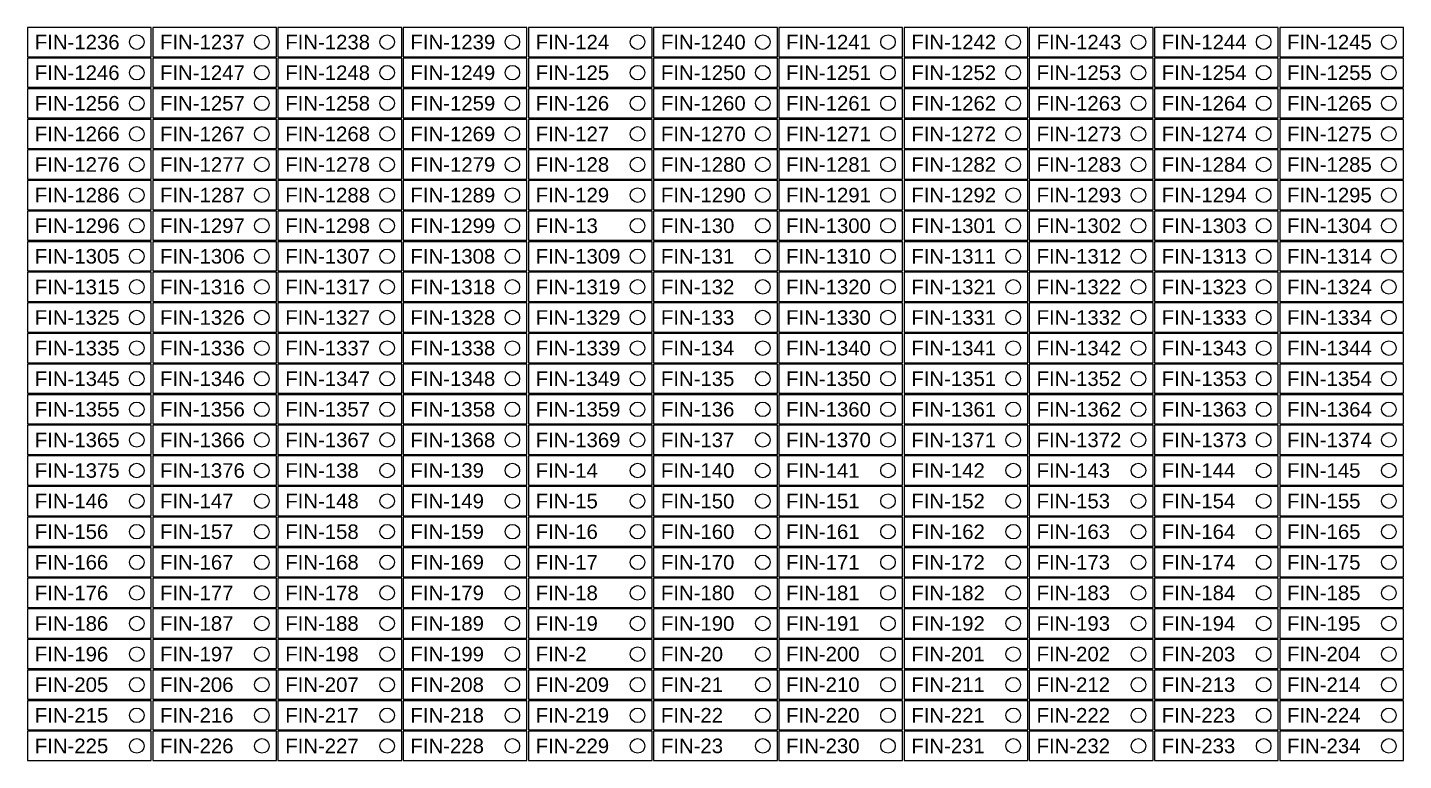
# Model space of a CAD drawing. Extents: x 0 to 94, y -199 to 2.
# Drawn here: x 0 to 94.5, y -98.7 to -48.4 of the extents above; entities that cross this region are included whole.
import ezdxf

# ---------------------------------------------------------------- set-up
doc = ezdxf.new("R2010")
doc.units = 0
doc.styles.get("Standard").update_dxf_attribs({"font": 'arial.ttf'})

msp = doc.modelspace()

# ---------------------------------------------------------------- linework, layer by layer
for points in [[(0, -50.4, 0), (8.5, -50.4, 0), (8.5, -48.4, 0), (0, -48.4, 0)], [(8.6, -50.4, 0), (17.1, -50.4, 0), (17.1, -48.4, 0), (8.6, -48.4, 0)], [(17.2, -50.4, 0), (25.7, -50.4, 0), (25.7, -48.4, 0), (17.2, -48.4, 0)], [(25.8, -50.4, 0), (34.3, -50.4, 0), (34.3, -48.4, 0), (25.8, -48.4, 0)], [(34.4, -50.4, 0), (42.9, -50.4, 0), (42.9, -48.4, 0), (34.4, -48.4, 0)], [(43, -50.4, 0), (51.5, -50.4, 0), (51.5, -48.4, 0), (43, -48.4, 0)], [(51.6, -50.4, 0), (60.1, -50.4, 0), (60.1, -48.4, 0), (51.6, -48.4, 0)], [(60.2, -50.4, 0), (68.7, -50.4, 0), (68.7, -48.4, 0), (60.2, -48.4, 0)], [(68.8, -50.4, 0), (77.3, -50.4, 0), (77.3, -48.4, 0), (68.8, -48.4, 0)], [(77.4, -50.4, 0), (85.9, -50.4, 0), (85.9, -48.4, 0), (77.4, -48.4, 0)], [(86, -50.4, 0), (94.5, -50.4, 0), (94.5, -48.4, 0), (86, -48.4, 0)], [(0, -52.5, 0), (8.5, -52.5, 0), (8.5, -50.5, 0), (0, -50.5, 0)], [(8.6, -52.5, 0), (17.1, -52.5, 0), (17.1, -50.5, 0), (8.6, -50.5, 0)], [(17.2, -52.5, 0), (25.7, -52.5, 0), (25.7, -50.5, 0), (17.2, -50.5, 0)], [(25.8, -52.5, 0), (34.3, -52.5, 0), (34.3, -50.5, 0), (25.8, -50.5, 0)], [(34.4, -52.5, 0), (42.9, -52.5, 0), (42.9, -50.5, 0), (34.4, -50.5, 0)], [(43, -52.5, 0), (51.5, -52.5, 0), (51.5, -50.5, 0), (43, -50.5, 0)], [(51.6, -52.5, 0), (60.1, -52.5, 0), (60.1, -50.5, 0), (51.6, -50.5, 0)], [(60.2, -52.5, 0), (68.7, -52.5, 0), (68.7, -50.5, 0), (60.2, -50.5, 0)], [(68.8, -52.5, 0), (77.3, -52.5, 0), (77.3, -50.5, 0), (68.8, -50.5, 0)], [(77.4, -52.5, 0), (85.9, -52.5, 0), (85.9, -50.5, 0), (77.4, -50.5, 0)], [(86, -52.5, 0), (94.5, -52.5, 0), (94.5, -50.5, 0), (86, -50.5, 0)], [(0, -54.6, 0), (8.5, -54.6, 0), (8.5, -52.6, 0), (0, -52.6, 0)], [(8.6, -54.6, 0), (17.1, -54.6, 0), (17.1, -52.6, 0), (8.6, -52.6, 0)], [(17.2, -54.6, 0), (25.7, -54.6, 0), (25.7, -52.6, 0), (17.2, -52.6, 0)], [(25.8, -54.6, 0), (34.3, -54.6, 0), (34.3, -52.6, 0), (25.8, -52.6, 0)], [(34.4, -54.6, 0), (42.9, -54.6, 0), (42.9, -52.6, 0), (34.4, -52.6, 0)], [(43, -54.6, 0), (51.5, -54.6, 0), (51.5, -52.6, 0), (43, -52.6, 0)], [(51.6, -54.6, 0), (60.1, -54.6, 0), (60.1, -52.6, 0), (51.6, -52.6, 0)], [(60.2, -54.6, 0), (68.7, -54.6, 0), (68.7, -52.6, 0), (60.2, -52.6, 0)], [(68.8, -54.6, 0), (77.3, -54.6, 0), (77.3, -52.6, 0), (68.8, -52.6, 0)], [(77.4, -54.6, 0), (85.9, -54.6, 0), (85.9, -52.6, 0), (77.4, -52.6, 0)], [(86, -54.6, 0), (94.5, -54.6, 0), (94.5, -52.6, 0), (86, -52.6, 0)], [(0, -56.7, 0), (8.5, -56.7, 0), (8.5, -54.7, 0), (0, -54.7, 0)], [(8.6, -56.7, 0), (17.1, -56.7, 0), (17.1, -54.7, 0), (8.6, -54.7, 0)], [(17.2, -56.7, 0), (25.7, -56.7, 0), (25.7, -54.7, 0), (17.2, -54.7, 0)], [(25.8, -56.7, 0), (34.3, -56.7, 0), (34.3, -54.7, 0), (25.8, -54.7, 0)], [(34.4, -56.7, 0), (42.9, -56.7, 0), (42.9, -54.7, 0), (34.4, -54.7, 0)], [(43, -56.7, 0), (51.5, -56.7, 0), (51.5, -54.7, 0), (43, -54.7, 0)], [(51.6, -56.7, 0), (60.1, -56.7, 0), (60.1, -54.7, 0), (51.6, -54.7, 0)], [(60.2, -56.7, 0), (68.7, -56.7, 0), (68.7, -54.7, 0), (60.2, -54.7, 0)], [(68.8, -56.7, 0), (77.3, -56.7, 0), (77.3, -54.7, 0), (68.8, -54.7, 0)], [(77.4, -56.7, 0), (85.9, -56.7, 0), (85.9, -54.7, 0), (77.4, -54.7, 0)], [(86, -56.7, 0), (94.5, -56.7, 0), (94.5, -54.7, 0), (86, -54.7, 0)], [(0, -58.8, 0), (8.5, -58.8, 0), (8.5, -56.8, 0), (0, -56.8, 0)], [(8.6, -58.8, 0), (17.1, -58.8, 0), (17.1, -56.8, 0), (8.6, -56.8, 0)], [(17.2, -58.8, 0), (25.7, -58.8, 0), (25.7, -56.8, 0), (17.2, -56.8, 0)], [(25.8, -58.8, 0), (34.3, -58.8, 0), (34.3, -56.8, 0), (25.8, -56.8, 0)], [(34.4, -58.8, 0), (42.9, -58.8, 0), (42.9, -56.8, 0), (34.4, -56.8, 0)], [(43, -58.8, 0), (51.5, -58.8, 0), (51.5, -56.8, 0), (43, -56.8, 0)], [(51.6, -58.8, 0), (60.1, -58.8, 0), (60.1, -56.8, 0), (51.6, -56.8, 0)], [(60.2, -58.8, 0), (68.7, -58.8, 0), (68.7, -56.8, 0), (60.2, -56.8, 0)], [(68.8, -58.8, 0), (77.3, -58.8, 0), (77.3, -56.8, 0), (68.8, -56.8, 0)], [(77.4, -58.8, 0), (85.9, -58.8, 0), (85.9, -56.8, 0), (77.4, -56.8, 0)], [(86, -58.8, 0), (94.5, -58.8, 0), (94.5, -56.8, 0), (86, -56.8, 0)], [(0, -60.9, 0), (8.5, -60.9, 0), (8.5, -58.9, 0), (0, -58.9, 0)], [(8.6, -60.9, 0), (17.1, -60.9, 0), (17.1, -58.9, 0), (8.6, -58.9, 0)], [(17.2, -60.9, 0), (25.7, -60.9, 0), (25.7, -58.9, 0), (17.2, -58.9, 0)], [(25.8, -60.9, 0), (34.3, -60.9, 0), (34.3, -58.9, 0), (25.8, -58.9, 0)], [(34.4, -60.9, 0), (42.9, -60.9, 0), (42.9, -58.9, 0), (34.4, -58.9, 0)], [(43, -60.9, 0), (51.5, -60.9, 0), (51.5, -58.9, 0), (43, -58.9, 0)], [(51.6, -60.9, 0), (60.1, -60.9, 0), (60.1, -58.9, 0), (51.6, -58.9, 0)], [(60.2, -60.9, 0), (68.7, -60.9, 0), (68.7, -58.9, 0), (60.2, -58.9, 0)], [(68.8, -60.9, 0), (77.3, -60.9, 0), (77.3, -58.9, 0), (68.8, -58.9, 0)], [(77.4, -60.9, 0), (85.9, -60.9, 0), (85.9, -58.9, 0), (77.4, -58.9, 0)], [(86, -60.9, 0), (94.5, -60.9, 0), (94.5, -58.9, 0), (86, -58.9, 0)], [(0, -63, 0), (8.5, -63, 0), (8.5, -61, 0), (0, -61, 0)], [(8.6, -63, 0), (17.1, -63, 0), (17.1, -61, 0), (8.6, -61, 0)], [(17.2, -63, 0), (25.7, -63, 0), (25.7, -61, 0), (17.2, -61, 0)], [(25.8, -63, 0), (34.3, -63, 0), (34.3, -61, 0), (25.8, -61, 0)], [(34.4, -63, 0), (42.9, -63, 0), (42.9, -61, 0), (34.4, -61, 0)], [(43, -63, 0), (51.5, -63, 0), (51.5, -61, 0), (43, -61, 0)], [(51.6, -63, 0), (60.1, -63, 0), (60.1, -61, 0), (51.6, -61, 0)], [(60.2, -63, 0), (68.7, -63, 0), (68.7, -61, 0), (60.2, -61, 0)], [(68.8, -63, 0), (77.3, -63, 0), (77.3, -61, 0), (68.8, -61, 0)], [(77.4, -63, 0), (85.9, -63, 0), (85.9, -61, 0), (77.4, -61, 0)], [(86, -63, 0), (94.5, -63, 0), (94.5, -61, 0), (86, -61, 0)], [(0, -65.1, 0), (8.5, -65.1, 0), (8.5, -63.1, 0), (0, -63.1, 0)], [(8.6, -65.1, 0), (17.1, -65.1, 0), (17.1, -63.1, 0), (8.6, -63.1, 0)], [(17.2, -65.1, 0), (25.7, -65.1, 0), (25.7, -63.1, 0), (17.2, -63.1, 0)], [(25.8, -65.1, 0), (34.3, -65.1, 0), (34.3, -63.1, 0), (25.8, -63.1, 0)], [(34.4, -65.1, 0), (42.9, -65.1, 0), (42.9, -63.1, 0), (34.4, -63.1, 0)], [(43, -65.1, 0), (51.5, -65.1, 0), (51.5, -63.1, 0), (43, -63.1, 0)], [(51.6, -65.1, 0), (60.1, -65.1, 0), (60.1, -63.1, 0), (51.6, -63.1, 0)], [(60.2, -65.1, 0), (68.7, -65.1, 0), (68.7, -63.1, 0), (60.2, -63.1, 0)], [(68.8, -65.1, 0), (77.3, -65.1, 0), (77.3, -63.1, 0), (68.8, -63.1, 0)], [(77.4, -65.1, 0), (85.9, -65.1, 0), (85.9, -63.1, 0), (77.4, -63.1, 0)], [(86, -65.1, 0), (94.5, -65.1, 0), (94.5, -63.1, 0), (86, -63.1, 0)], [(0, -67.2, 0), (8.5, -67.2, 0), (8.5, -65.2, 0), (0, -65.2, 0)], [(8.6, -67.2, 0), (17.1, -67.2, 0), (17.1, -65.2, 0), (8.6, -65.2, 0)], [(17.2, -67.2, 0), (25.7, -67.2, 0), (25.7, -65.2, 0), (17.2, -65.2, 0)], [(25.8, -67.2, 0), (34.3, -67.2, 0), (34.3, -65.2, 0), (25.8, -65.2, 0)], [(34.4, -67.2, 0), (42.9, -67.2, 0), (42.9, -65.2, 0), (34.4, -65.2, 0)], [(43, -67.2, 0), (51.5, -67.2, 0), (51.5, -65.2, 0), (43, -65.2, 0)], [(51.6, -67.2, 0), (60.1, -67.2, 0), (60.1, -65.2, 0), (51.6, -65.2, 0)], [(60.2, -67.2, 0), (68.7, -67.2, 0), (68.7, -65.2, 0), (60.2, -65.2, 0)], [(68.8, -67.2, 0), (77.3, -67.2, 0), (77.3, -65.2, 0), (68.8, -65.2, 0)], [(77.4, -67.2, 0), (85.9, -67.2, 0), (85.9, -65.2, 0), (77.4, -65.2, 0)], [(86, -67.2, 0), (94.5, -67.2, 0), (94.5, -65.2, 0), (86, -65.2, 0)], [(0, -69.3, 0), (8.5, -69.3, 0), (8.5, -67.3, 0), (0, -67.3, 0)], [(8.6, -69.3, 0), (17.1, -69.3, 0), (17.1, -67.3, 0), (8.6, -67.3, 0)], [(17.2, -69.3, 0), (25.7, -69.3, 0), (25.7, -67.3, 0), (17.2, -67.3, 0)], [(25.8, -69.3, 0), (34.3, -69.3, 0), (34.3, -67.3, 0), (25.8, -67.3, 0)], [(34.4, -69.3, 0), (42.9, -69.3, 0), (42.9, -67.3, 0), (34.4, -67.3, 0)], [(43, -69.3, 0), (51.5, -69.3, 0), (51.5, -67.3, 0), (43, -67.3, 0)], [(51.6, -69.3, 0), (60.1, -69.3, 0), (60.1, -67.3, 0), (51.6, -67.3, 0)], [(60.2, -69.3, 0), (68.7, -69.3, 0), (68.7, -67.3, 0), (60.2, -67.3, 0)], [(68.8, -69.3, 0), (77.3, -69.3, 0), (77.3, -67.3, 0), (68.8, -67.3, 0)], [(77.4, -69.3, 0), (85.9, -69.3, 0), (85.9, -67.3, 0), (77.4, -67.3, 0)], [(86, -69.3, 0), (94.5, -69.3, 0), (94.5, -67.3, 0), (86, -67.3, 0)], [(0, -71.4, 0), (8.5, -71.4, 0), (8.5, -69.4, 0), (0, -69.4, 0)], [(8.6, -71.4, 0), (17.1, -71.4, 0), (17.1, -69.4, 0), (8.6, -69.4, 0)], [(17.2, -71.4, 0), (25.7, -71.4, 0), (25.7, -69.4, 0), (17.2, -69.4, 0)], [(25.8, -71.4, 0), (34.3, -71.4, 0), (34.3, -69.4, 0), (25.8, -69.4, 0)], [(34.4, -71.4, 0), (42.9, -71.4, 0), (42.9, -69.4, 0), (34.4, -69.4, 0)], [(43, -71.4, 0), (51.5, -71.4, 0), (51.5, -69.4, 0), (43, -69.4, 0)], [(51.6, -71.4, 0), (60.1, -71.4, 0), (60.1, -69.4, 0), (51.6, -69.4, 0)], [(60.2, -71.4, 0), (68.7, -71.4, 0), (68.7, -69.4, 0), (60.2, -69.4, 0)], [(68.8, -71.4, 0), (77.3, -71.4, 0), (77.3, -69.4, 0), (68.8, -69.4, 0)], [(77.4, -71.4, 0), (85.9, -71.4, 0), (85.9, -69.4, 0), (77.4, -69.4, 0)], [(86, -71.4, 0), (94.5, -71.4, 0), (94.5, -69.4, 0), (86, -69.4, 0)], [(0, -73.5, 0), (8.5, -73.5, 0), (8.5, -71.5, 0), (0, -71.5, 0)], [(8.6, -73.5, 0), (17.1, -73.5, 0), (17.1, -71.5, 0), (8.6, -71.5, 0)], [(17.2, -73.5, 0), (25.7, -73.5, 0), (25.7, -71.5, 0), (17.2, -71.5, 0)], [(25.8, -73.5, 0), (34.3, -73.5, 0), (34.3, -71.5, 0), (25.8, -71.5, 0)], [(34.4, -73.5, 0), (42.9, -73.5, 0), (42.9, -71.5, 0), (34.4, -71.5, 0)], [(43, -73.5, 0), (51.5, -73.5, 0), (51.5, -71.5, 0), (43, -71.5, 0)], [(51.6, -73.5, 0), (60.1, -73.5, 0), (60.1, -71.5, 0), (51.6, -71.5, 0)], [(60.2, -73.5, 0), (68.7, -73.5, 0), (68.7, -71.5, 0), (60.2, -71.5, 0)], [(68.8, -73.5, 0), (77.3, -73.5, 0), (77.3, -71.5, 0), (68.8, -71.5, 0)], [(77.4, -73.5, 0), (85.9, -73.5, 0), (85.9, -71.5, 0), (77.4, -71.5, 0)], [(86, -73.5, 0), (94.5, -73.5, 0), (94.5, -71.5, 0), (86, -71.5, 0)], [(0, -75.6, 0), (8.5, -75.6, 0), (8.5, -73.6, 0), (0, -73.6, 0)], [(8.6, -75.6, 0), (17.1, -75.6, 0), (17.1, -73.6, 0), (8.6, -73.6, 0)], [(17.2, -75.6, 0), (25.7, -75.6, 0), (25.7, -73.6, 0), (17.2, -73.6, 0)], [(25.8, -75.6, 0), (34.3, -75.6, 0), (34.3, -73.6, 0), (25.8, -73.6, 0)], [(34.4, -75.6, 0), (42.9, -75.6, 0), (42.9, -73.6, 0), (34.4, -73.6, 0)], [(43, -75.6, 0), (51.5, -75.6, 0), (51.5, -73.6, 0), (43, -73.6, 0)], [(51.6, -75.6, 0), (60.1, -75.6, 0), (60.1, -73.6, 0), (51.6, -73.6, 0)], [(60.2, -75.6, 0), (68.7, -75.6, 0), (68.7, -73.6, 0), (60.2, -73.6, 0)], [(68.8, -75.6, 0), (77.3, -75.6, 0), (77.3, -73.6, 0), (68.8, -73.6, 0)], [(77.4, -75.6, 0), (85.9, -75.6, 0), (85.9, -73.6, 0), (77.4, -73.6, 0)], [(86, -75.6, 0), (94.5, -75.6, 0), (94.5, -73.6, 0), (86, -73.6, 0)], [(0, -77.7, 0), (8.5, -77.7, 0), (8.5, -75.7, 0), (0, -75.7, 0)], [(8.6, -77.7, 0), (17.1, -77.7, 0), (17.1, -75.7, 0), (8.6, -75.7, 0)], [(17.2, -77.7, 0), (25.7, -77.7, 0), (25.7, -75.7, 0), (17.2, -75.7, 0)], [(25.8, -77.7, 0), (34.3, -77.7, 0), (34.3, -75.7, 0), (25.8, -75.7, 0)], [(34.4, -77.7, 0), (42.9, -77.7, 0), (42.9, -75.7, 0), (34.4, -75.7, 0)], [(43, -77.7, 0), (51.5, -77.7, 0), (51.5, -75.7, 0), (43, -75.7, 0)], [(51.6, -77.7, 0), (60.1, -77.7, 0), (60.1, -75.7, 0), (51.6, -75.7, 0)], [(60.2, -77.7, 0), (68.7, -77.7, 0), (68.7, -75.7, 0), (60.2, -75.7, 0)], [(68.8, -77.7, 0), (77.3, -77.7, 0), (77.3, -75.7, 0), (68.8, -75.7, 0)], [(77.4, -77.7, 0), (85.9, -77.7, 0), (85.9, -75.7, 0), (77.4, -75.7, 0)], [(86, -77.7, 0), (94.5, -77.7, 0), (94.5, -75.7, 0), (86, -75.7, 0)], [(0, -79.8, 0), (8.5, -79.8, 0), (8.5, -77.8, 0), (0, -77.8, 0)], [(8.6, -79.8, 0), (17.1, -79.8, 0), (17.1, -77.8, 0), (8.6, -77.8, 0)], [(17.2, -79.8, 0), (25.7, -79.8, 0), (25.7, -77.8, 0), (17.2, -77.8, 0)], [(25.8, -79.8, 0), (34.3, -79.8, 0), (34.3, -77.8, 0), (25.8, -77.8, 0)], [(34.4, -79.8, 0), (42.9, -79.8, 0), (42.9, -77.8, 0), (34.4, -77.8, 0)], [(43, -79.8, 0), (51.5, -79.8, 0), (51.5, -77.8, 0), (43, -77.8, 0)], [(51.6, -79.8, 0), (60.1, -79.8, 0), (60.1, -77.8, 0), (51.6, -77.8, 0)], [(60.2, -79.8, 0), (68.7, -79.8, 0), (68.7, -77.8, 0), (60.2, -77.8, 0)], [(68.8, -79.8, 0), (77.3, -79.8, 0), (77.3, -77.8, 0), (68.8, -77.8, 0)], [(77.4, -79.8, 0), (85.9, -79.8, 0), (85.9, -77.8, 0), (77.4, -77.8, 0)], [(86, -79.8, 0), (94.5, -79.8, 0), (94.5, -77.8, 0), (86, -77.8, 0)], [(0, -81.9, 0), (8.5, -81.9, 0), (8.5, -79.9, 0), (0, -79.9, 0)], [(8.6, -81.9, 0), (17.1, -81.9, 0), (17.1, -79.9, 0), (8.6, -79.9, 0)], [(17.2, -81.9, 0), (25.7, -81.9, 0), (25.7, -79.9, 0), (17.2, -79.9, 0)], [(25.8, -81.9, 0), (34.3, -81.9, 0), (34.3, -79.9, 0), (25.8, -79.9, 0)], [(34.4, -81.9, 0), (42.9, -81.9, 0), (42.9, -79.9, 0), (34.4, -79.9, 0)], [(43, -81.9, 0), (51.5, -81.9, 0), (51.5, -79.9, 0), (43, -79.9, 0)], [(51.6, -81.9, 0), (60.1, -81.9, 0), (60.1, -79.9, 0), (51.6, -79.9, 0)], [(60.2, -81.9, 0), (68.7, -81.9, 0), (68.7, -79.9, 0), (60.2, -79.9, 0)], [(68.8, -81.9, 0), (77.3, -81.9, 0), (77.3, -79.9, 0), (68.8, -79.9, 0)], [(77.4, -81.9, 0), (85.9, -81.9, 0), (85.9, -79.9, 0), (77.4, -79.9, 0)], [(86, -81.9, 0), (94.5, -81.9, 0), (94.5, -79.9, 0), (86, -79.9, 0)], [(0, -84, 0), (8.5, -84, 0), (8.5, -82, 0), (0, -82, 0)], [(8.6, -84, 0), (17.1, -84, 0), (17.1, -82, 0), (8.6, -82, 0)], [(17.2, -84, 0), (25.7, -84, 0), (25.7, -82, 0), (17.2, -82, 0)], [(25.8, -84, 0), (34.3, -84, 0), (34.3, -82, 0), (25.8, -82, 0)], [(34.4, -84, 0), (42.9, -84, 0), (42.9, -82, 0), (34.4, -82, 0)], [(43, -84, 0), (51.5, -84, 0), (51.5, -82, 0), (43, -82, 0)], [(51.6, -84, 0), (60.1, -84, 0), (60.1, -82, 0), (51.6, -82, 0)], [(60.2, -84, 0), (68.7, -84, 0), (68.7, -82, 0), (60.2, -82, 0)], [(68.8, -84, 0), (77.3, -84, 0), (77.3, -82, 0), (68.8, -82, 0)], [(77.4, -84, 0), (85.9, -84, 0), (85.9, -82, 0), (77.4, -82, 0)], [(86, -84, 0), (94.5, -84, 0), (94.5, -82, 0), (86, -82, 0)], [(0, -86.1, 0), (8.5, -86.1, 0), (8.5, -84.1, 0), (0, -84.1, 0)], [(8.6, -86.1, 0), (17.1, -86.1, 0), (17.1, -84.1, 0), (8.6, -84.1, 0)], [(17.2, -86.1, 0), (25.7, -86.1, 0), (25.7, -84.1, 0), (17.2, -84.1, 0)], [(25.8, -86.1, 0), (34.3, -86.1, 0), (34.3, -84.1, 0), (25.8, -84.1, 0)], [(34.4, -86.1, 0), (42.9, -86.1, 0), (42.9, -84.1, 0), (34.4, -84.1, 0)], [(43, -86.1, 0), (51.5, -86.1, 0), (51.5, -84.1, 0), (43, -84.1, 0)], [(51.6, -86.1, 0), (60.1, -86.1, 0), (60.1, -84.1, 0), (51.6, -84.1, 0)], [(60.2, -86.1, 0), (68.7, -86.1, 0), (68.7, -84.1, 0), (60.2, -84.1, 0)], [(68.8, -86.1, 0), (77.3, -86.1, 0), (77.3, -84.1, 0), (68.8, -84.1, 0)], [(77.4, -86.1, 0), (85.9, -86.1, 0), (85.9, -84.1, 0), (77.4, -84.1, 0)], [(86, -86.1, 0), (94.5, -86.1, 0), (94.5, -84.1, 0), (86, -84.1, 0)], [(0, -88.2, 0), (8.5, -88.2, 0), (8.5, -86.2, 0), (0, -86.2, 0)], [(8.6, -88.2, 0), (17.1, -88.2, 0), (17.1, -86.2, 0), (8.6, -86.2, 0)], [(17.2, -88.2, 0), (25.7, -88.2, 0), (25.7, -86.2, 0), (17.2, -86.2, 0)], [(25.8, -88.2, 0), (34.3, -88.2, 0), (34.3, -86.2, 0), (25.8, -86.2, 0)], [(34.4, -88.2, 0), (42.9, -88.2, 0), (42.9, -86.2, 0), (34.4, -86.2, 0)], [(43, -88.2, 0), (51.5, -88.2, 0), (51.5, -86.2, 0), (43, -86.2, 0)], [(51.6, -88.2, 0), (60.1, -88.2, 0), (60.1, -86.2, 0), (51.6, -86.2, 0)], [(60.2, -88.2, 0), (68.7, -88.2, 0), (68.7, -86.2, 0), (60.2, -86.2, 0)], [(68.8, -88.2, 0), (77.3, -88.2, 0), (77.3, -86.2, 0), (68.8, -86.2, 0)], [(77.4, -88.2, 0), (85.9, -88.2, 0), (85.9, -86.2, 0), (77.4, -86.2, 0)], [(86, -88.2, 0), (94.5, -88.2, 0), (94.5, -86.2, 0), (86, -86.2, 0)], [(0, -90.3, 0), (8.5, -90.3, 0), (8.5, -88.3, 0), (0, -88.3, 0)], [(8.6, -90.3, 0), (17.1, -90.3, 0), (17.1, -88.3, 0), (8.6, -88.3, 0)], [(17.2, -90.3, 0), (25.7, -90.3, 0), (25.7, -88.3, 0), (17.2, -88.3, 0)], [(25.8, -90.3, 0), (34.3, -90.3, 0), (34.3, -88.3, 0), (25.8, -88.3, 0)], [(34.4, -90.3, 0), (42.9, -90.3, 0), (42.9, -88.3, 0), (34.4, -88.3, 0)], [(43, -90.3, 0), (51.5, -90.3, 0), (51.5, -88.3, 0), (43, -88.3, 0)], [(51.6, -90.3, 0), (60.1, -90.3, 0), (60.1, -88.3, 0), (51.6, -88.3, 0)], [(60.2, -90.3, 0), (68.7, -90.3, 0), (68.7, -88.3, 0), (60.2, -88.3, 0)], [(68.8, -90.3, 0), (77.3, -90.3, 0), (77.3, -88.3, 0), (68.8, -88.3, 0)], [(77.4, -90.3, 0), (85.9, -90.3, 0), (85.9, -88.3, 0), (77.4, -88.3, 0)], [(86, -90.3, 0), (94.5, -90.3, 0), (94.5, -88.3, 0), (86, -88.3, 0)], [(0, -92.4, 0), (8.5, -92.4, 0), (8.5, -90.4, 0), (0, -90.4, 0)], [(8.6, -92.4, 0), (17.1, -92.4, 0), (17.1, -90.4, 0), (8.6, -90.4, 0)], [(17.2, -92.4, 0), (25.7, -92.4, 0), (25.7, -90.4, 0), (17.2, -90.4, 0)], [(25.8, -92.4, 0), (34.3, -92.4, 0), (34.3, -90.4, 0), (25.8, -90.4, 0)], [(34.4, -92.4, 0), (42.9, -92.4, 0), (42.9, -90.4, 0), (34.4, -90.4, 0)], [(43, -92.4, 0), (51.5, -92.4, 0), (51.5, -90.4, 0), (43, -90.4, 0)], [(51.6, -92.4, 0), (60.1, -92.4, 0), (60.1, -90.4, 0), (51.6, -90.4, 0)], [(60.2, -92.4, 0), (68.7, -92.4, 0), (68.7, -90.4, 0), (60.2, -90.4, 0)], [(68.8, -92.4, 0), (77.3, -92.4, 0), (77.3, -90.4, 0), (68.8, -90.4, 0)], [(77.4, -92.4, 0), (85.9, -92.4, 0), (85.9, -90.4, 0), (77.4, -90.4, 0)], [(86, -92.4, 0), (94.5, -92.4, 0), (94.5, -90.4, 0), (86, -90.4, 0)], [(0, -94.5, 0), (8.5, -94.5, 0), (8.5, -92.5, 0), (0, -92.5, 0)], [(8.6, -94.5, 0), (17.1, -94.5, 0), (17.1, -92.5, 0), (8.6, -92.5, 0)], [(17.2, -94.5, 0), (25.7, -94.5, 0), (25.7, -92.5, 0), (17.2, -92.5, 0)], [(25.8, -94.5, 0), (34.3, -94.5, 0), (34.3, -92.5, 0), (25.8, -92.5, 0)], [(34.4, -94.5, 0), (42.9, -94.5, 0), (42.9, -92.5, 0), (34.4, -92.5, 0)], [(43, -94.5, 0), (51.5, -94.5, 0), (51.5, -92.5, 0), (43, -92.5, 0)], [(51.6, -94.5, 0), (60.1, -94.5, 0), (60.1, -92.5, 0), (51.6, -92.5, 0)], [(60.2, -94.5, 0), (68.7, -94.5, 0), (68.7, -92.5, 0), (60.2, -92.5, 0)], [(68.8, -94.5, 0), (77.3, -94.5, 0), (77.3, -92.5, 0), (68.8, -92.5, 0)], [(77.4, -94.5, 0), (85.9, -94.5, 0), (85.9, -92.5, 0), (77.4, -92.5, 0)], [(86, -94.5, 0), (94.5, -94.5, 0), (94.5, -92.5, 0), (86, -92.5, 0)], [(0, -96.6, 0), (8.5, -96.6, 0), (8.5, -94.6, 0), (0, -94.6, 0)], [(8.6, -96.6, 0), (17.1, -96.6, 0), (17.1, -94.6, 0), (8.6, -94.6, 0)], [(17.2, -96.6, 0), (25.7, -96.6, 0), (25.7, -94.6, 0), (17.2, -94.6, 0)], [(25.8, -96.6, 0), (34.3, -96.6, 0), (34.3, -94.6, 0), (25.8, -94.6, 0)], [(34.4, -96.6, 0), (42.9, -96.6, 0), (42.9, -94.6, 0), (34.4, -94.6, 0)], [(43, -96.6, 0), (51.5, -96.6, 0), (51.5, -94.6, 0), (43, -94.6, 0)], [(51.6, -96.6, 0), (60.1, -96.6, 0), (60.1, -94.6, 0), (51.6, -94.6, 0)], [(60.2, -96.6, 0), (68.7, -96.6, 0), (68.7, -94.6, 0), (60.2, -94.6, 0)], [(68.8, -96.6, 0), (77.3, -96.6, 0), (77.3, -94.6, 0), (68.8, -94.6, 0)], [(77.4, -96.6, 0), (85.9, -96.6, 0), (85.9, -94.6, 0), (77.4, -94.6, 0)], [(86, -96.6, 0), (94.5, -96.6, 0), (94.5, -94.6, 0), (86, -94.6, 0)], [(0, -98.7, 0), (8.5, -98.7, 0), (8.5, -96.7, 0), (0, -96.7, 0)], [(8.6, -98.7, 0), (17.1, -98.7, 0), (17.1, -96.7, 0), (8.6, -96.7, 0)], [(17.2, -98.7, 0), (25.7, -98.7, 0), (25.7, -96.7, 0), (17.2, -96.7, 0)], [(25.8, -98.7, 0), (34.3, -98.7, 0), (34.3, -96.7, 0), (25.8, -96.7, 0)], [(34.4, -98.7, 0), (42.9, -98.7, 0), (42.9, -96.7, 0), (34.4, -96.7, 0)], [(43, -98.7, 0), (51.5, -98.7, 0), (51.5, -96.7, 0), (43, -96.7, 0)], [(51.6, -98.7, 0), (60.1, -98.7, 0), (60.1, -96.7, 0), (51.6, -96.7, 0)], [(60.2, -98.7, 0), (68.7, -98.7, 0), (68.7, -96.7, 0), (60.2, -96.7, 0)], [(68.8, -98.7, 0), (77.3, -98.7, 0), (77.3, -96.7, 0), (68.8, -96.7, 0)], [(77.4, -98.7, 0), (85.9, -98.7, 0), (85.9, -96.7, 0), (77.4, -96.7, 0)], [(86, -98.7, 0), (94.5, -98.7, 0), (94.5, -96.7, 0), (86, -96.7, 0)]]:
    msp.add_polyline3d(points, close=True)
for centre in [(7.5, -49.4), (16.1, -49.4), (24.7, -49.4), (33.3, -49.4), (41.9, -49.4), (50.5, -49.4), (59.1, -49.4), (67.7, -49.4), (76.3, -49.4), (84.9, -49.4), (93.5, -49.4), (7.5, -51.5), (16.1, -51.5), (24.7, -51.5), (33.3, -51.5), (41.9, -51.5), (50.5, -51.5), (59.1, -51.5), (67.7, -51.5), (76.3, -51.5), (84.9, -51.5), (93.5, -51.5), (7.5, -53.6), (16.1, -53.6), (24.7, -53.6), (33.3, -53.6), (41.9, -53.6), (50.5, -53.6), (59.1, -53.6), (67.7, -53.6), (76.3, -53.6), (84.9, -53.6), (93.5, -53.6), (7.5, -55.7), (16.1, -55.7), (24.7, -55.7), (33.3, -55.7), (41.9, -55.7), (50.5, -55.7), (59.1, -55.7), (67.7, -55.7), (76.3, -55.7), (84.9, -55.7), (93.5, -55.7), (7.5, -57.8), (16.1, -57.8), (24.7, -57.8), (33.3, -57.8), (41.9, -57.8), (50.5, -57.8), (59.1, -57.8), (67.7, -57.8), (76.3, -57.8), (84.9, -57.8), (93.5, -57.8), (7.5, -59.9), (16.1, -59.9), (24.7, -59.9), (33.3, -59.9), (41.9, -59.9), (50.5, -59.9), (59.1, -59.9), (67.7, -59.9), (76.3, -59.9), (84.9, -59.9), (93.5, -59.9), (7.5, -62), (16.1, -62), (24.7, -62), (33.3, -62), (41.9, -62), (50.5, -62), (59.1, -62), (67.7, -62), (76.3, -62), (84.9, -62), (93.5, -62), (7.5, -64.1), (16.1, -64.1), (24.7, -64.1), (33.3, -64.1), (41.9, -64.1), (50.5, -64.1), (59.1, -64.1), (67.7, -64.1), (76.3, -64.1), (84.9, -64.1), (93.5, -64.1), (7.5, -66.2), (16.1, -66.2), (24.7, -66.2), (33.3, -66.2), (41.9, -66.2), (50.5, -66.2), (59.1, -66.2), (67.7, -66.2), (76.3, -66.2), (84.9, -66.2), (93.5, -66.2), (7.5, -68.3), (16.1, -68.3), (24.7, -68.3), (33.3, -68.3), (41.9, -68.3), (50.5, -68.3), (59.1, -68.3), (67.7, -68.3), (76.3, -68.3), (84.9, -68.3), (93.5, -68.3), (7.5, -70.4), (16.1, -70.4), (24.7, -70.4), (33.3, -70.4), (41.9, -70.4), (50.5, -70.4), (59.1, -70.4), (67.7, -70.4), (76.3, -70.4), (84.9, -70.4), (93.5, -70.4), (7.5, -72.5), (16.1, -72.5), (24.7, -72.5), (33.3, -72.5), (41.9, -72.5), (50.5, -72.5), (59.1, -72.5), (67.7, -72.5), (76.3, -72.5), (84.9, -72.5), (93.5, -72.5), (7.5, -74.6), (16.1, -74.6), (24.7, -74.6), (33.3, -74.6), (41.9, -74.6), (50.5, -74.6), (59.1, -74.6), (67.7, -74.6), (76.3, -74.6), (84.9, -74.6), (93.5, -74.6), (7.5, -76.7), (16.1, -76.7), (24.7, -76.7), (33.3, -76.7), (41.9, -76.7), (50.5, -76.7), (59.1, -76.7), (67.7, -76.7), (76.3, -76.7), (84.9, -76.7), (93.5, -76.7), (7.5, -78.8), (16.1, -78.8), (24.7, -78.8), (33.3, -78.8), (41.9, -78.8), (50.5, -78.8), (59.1, -78.8), (67.7, -78.8), (76.3, -78.8), (84.9, -78.8), (93.5, -78.8), (7.5, -80.9), (16.1, -80.9), (24.7, -80.9), (33.3, -80.9), (41.9, -80.9), (50.5, -80.9), (59.1, -80.9), (67.7, -80.9), (76.3, -80.9), (84.9, -80.9), (93.5, -80.9), (7.5, -83), (16.1, -83), (24.7, -83), (33.3, -83), (41.9, -83), (50.5, -83), (59.1, -83), (67.7, -83), (76.3, -83), (84.9, -83), (93.5, -83), (7.5, -85.1), (16.1, -85.1), (24.7, -85.1), (33.3, -85.1), (41.9, -85.1), (50.5, -85.1), (59.1, -85.1), (67.7, -85.1), (76.3, -85.1), (84.9, -85.1), (93.5, -85.1), (7.5, -87.2), (16.1, -87.2), (24.7, -87.2), (33.3, -87.2), (41.9, -87.2), (50.5, -87.2), (59.1, -87.2), (67.7, -87.2), (76.3, -87.2), (84.9, -87.2), (93.5, -87.2), (7.5, -89.3), (16.1, -89.3), (24.7, -89.3), (33.3, -89.3), (41.9, -89.3), (50.5, -89.3), (59.1, -89.3), (67.7, -89.3), (76.3, -89.3), (84.9, -89.3), (93.5, -89.3), (7.5, -91.4), (16.1, -91.4), (24.7, -91.4), (33.3, -91.4), (41.9, -91.4), (50.5, -91.4), (59.1, -91.4), (67.7, -91.4), (76.3, -91.4), (84.9, -91.4), (93.5, -91.4), (7.5, -93.5), (16.1, -93.5), (24.7, -93.5), (33.3, -93.5), (41.9, -93.5), (50.5, -93.5), (59.1, -93.5), (67.7, -93.5), (76.3, -93.5), (84.9, -93.5), (93.5, -93.5), (7.5, -95.6), (16.1, -95.6), (24.7, -95.6), (33.3, -95.6), (41.9, -95.6), (50.5, -95.6), (59.1, -95.6), (67.7, -95.6), (76.3, -95.6), (84.9, -95.6), (93.5, -95.6), (7.5, -97.7), (16.1, -97.7), (24.7, -97.7), (33.3, -97.7), (41.9, -97.7), (50.5, -97.7), (59.1, -97.7), (67.7, -97.7), (76.3, -97.7), (84.9, -97.7), (93.5, -97.7)]:
    msp.add_circle(centre, 0.5)

# ---------------------------------------------------------------- texts
for s, p in [('FIN-1236', (0.5, -49.9)), ('FIN-1237', (9.1, -49.9)), ('FIN-1238', (17.7, -49.9)), ('FIN-1239', (26.3, -49.9)), ('FIN-124', (34.9, -49.9)), ('FIN-1240', (43.5, -49.9)), ('FIN-1241', (52.1, -49.9)), ('FIN-1242', (60.7, -49.9)), ('FIN-1243', (69.3, -49.9)), ('FIN-1244', (77.9, -49.9)), ('FIN-1245', (86.5, -49.9)), ('FIN-1246', (0.5, -52)), ('FIN-1247', (9.1, -52)), ('FIN-1248', (17.7, -52)), ('FIN-1249', (26.3, -52)), ('FIN-125', (34.9, -52)), ('FIN-1250', (43.5, -52)), ('FIN-1251', (52.1, -52)), ('FIN-1252', (60.7, -52)), ('FIN-1253', (69.3, -52)), ('FIN-1254', (77.9, -52)), ('FIN-1255', (86.5, -52)), ('FIN-1256', (0.5, -54.1)), ('FIN-1257', (9.1, -54.1)), ('FIN-1258', (17.7, -54.1)), ('FIN-1259', (26.3, -54.1)), ('FIN-126', (34.9, -54.1)), ('FIN-1260', (43.5, -54.1)), ('FIN-1261', (52.1, -54.1)), ('FIN-1262', (60.7, -54.1)), ('FIN-1263', (69.3, -54.1)), ('FIN-1264', (77.9, -54.1)), ('FIN-1265', (86.5, -54.1)), ('FIN-1266', (0.5, -56.2)), ('FIN-1267', (9.1, -56.2)), ('FIN-1268', (17.7, -56.2)), ('FIN-1269', (26.3, -56.2)), ('FIN-127', (34.9, -56.2)), ('FIN-1270', (43.5, -56.2)), ('FIN-1271', (52.1, -56.2)), ('FIN-1272', (60.7, -56.2)), ('FIN-1273', (69.3, -56.2)), ('FIN-1274', (77.9, -56.2)), ('FIN-1275', (86.5, -56.2)), ('FIN-1276', (0.5, -58.3)), ('FIN-1277', (9.1, -58.3)), ('FIN-1278', (17.7, -58.3)), ('FIN-1279', (26.3, -58.3)), ('FIN-128', (34.9, -58.3)), ('FIN-1280', (43.5, -58.3)), ('FIN-1281', (52.1, -58.3)), ('FIN-1282', (60.7, -58.3)), ('FIN-1283', (69.3, -58.3)), ('FIN-1284', (77.9, -58.3)), ('FIN-1285', (86.5, -58.3)), ('FIN-1286', (0.5, -60.4)), ('FIN-1287', (9.1, -60.4)), ('FIN-1288', (17.7, -60.4)), ('FIN-1289', (26.3, -60.4)), ('FIN-129', (34.9, -60.4)), ('FIN-1290', (43.5, -60.4)), ('FIN-1291', (52.1, -60.4)), ('FIN-1292', (60.7, -60.4)), ('FIN-1293', (69.3, -60.4)), ('FIN-1294', (77.9, -60.4)), ('FIN-1295', (86.5, -60.4)), ('FIN-1296', (0.5, -62.5)), ('FIN-1297', (9.1, -62.5)), ('FIN-1298', (17.7, -62.5)), ('FIN-1299', (26.3, -62.5)), ('FIN-13', (34.9, -62.5)), ('FIN-130', (43.5, -62.5)), ('FIN-1300', (52.1, -62.5)), ('FIN-1301', (60.7, -62.5)), ('FIN-1302', (69.3, -62.5)), ('FIN-1303', (77.9, -62.5)), ('FIN-1304', (86.5, -62.5)), ('FIN-1305', (0.5, -64.6)), ('FIN-1306', (9.1, -64.6)), ('FIN-1307', (17.7, -64.6)), ('FIN-1308', (26.3, -64.6)), ('FIN-1309', (34.9, -64.6)), ('FIN-131', (43.5, -64.6)), ('FIN-1310', (52.1, -64.6)), ('FIN-1311', (60.7, -64.6)), ('FIN-1312', (69.3, -64.6)), ('FIN-1313', (77.9, -64.6)), ('FIN-1314', (86.5, -64.6)), ('FIN-1315', (0.5, -66.7)), ('FIN-1316', (9.1, -66.7)), ('FIN-1317', (17.7, -66.7)), ('FIN-1318', (26.3, -66.7)), ('FIN-1319', (34.9, -66.7)), ('FIN-132', (43.5, -66.7)), ('FIN-1320', (52.1, -66.7)), ('FIN-1321', (60.7, -66.7)), ('FIN-1322', (69.3, -66.7)), ('FIN-1323', (77.9, -66.7)), ('FIN-1324', (86.5, -66.7)), ('FIN-1325', (0.5, -68.8)), ('FIN-1326', (9.1, -68.8)), ('FIN-1327', (17.7, -68.8)), ('FIN-1328', (26.3, -68.8)), ('FIN-1329', (34.9, -68.8)), ('FIN-133', (43.5, -68.8)), ('FIN-1330', (52.1, -68.8)), ('FIN-1331', (60.7, -68.8)), ('FIN-1332', (69.3, -68.8)), ('FIN-1333', (77.9, -68.8)), ('FIN-1334', (86.5, -68.8)), ('FIN-1335', (0.5, -70.9)), ('FIN-1336', (9.1, -70.9)), ('FIN-1337', (17.7, -70.9)), ('FIN-1338', (26.3, -70.9)), ('FIN-1339', (34.9, -70.9)), ('FIN-134', (43.5, -70.9)), ('FIN-1340', (52.1, -70.9)), ('FIN-1341', (60.7, -70.9)), ('FIN-1342', (69.3, -70.9)), ('FIN-1343', (77.9, -70.9)), ('FIN-1344', (86.5, -70.9)), ('FIN-1345', (0.5, -73)), ('FIN-1346', (9.1, -73)), ('FIN-1347', (17.7, -73)), ('FIN-1348', (26.3, -73)), ('FIN-1349', (34.9, -73)), ('FIN-135', (43.5, -73)), ('FIN-1350', (52.1, -73)), ('FIN-1351', (60.7, -73)), ('FIN-1352', (69.3, -73)), ('FIN-1353', (77.9, -73)), ('FIN-1354', (86.5, -73)), ('FIN-1355', (0.5, -75.1)), ('FIN-1356', (9.1, -75.1)), ('FIN-1357', (17.7, -75.1)), ('FIN-1358', (26.3, -75.1)), ('FIN-1359', (34.9, -75.1)), ('FIN-136', (43.5, -75.1)), ('FIN-1360', (52.1, -75.1)), ('FIN-1361', (60.7, -75.1)), ('FIN-1362', (69.3, -75.1)), ('FIN-1363', (77.9, -75.1)), ('FIN-1364', (86.5, -75.1)), ('FIN-1365', (0.5, -77.2)), ('FIN-1366', (9.1, -77.2)), ('FIN-1367', (17.7, -77.2)), ('FIN-1368', (26.3, -77.2)), ('FIN-1369', (34.9, -77.2)), ('FIN-137', (43.5, -77.2)), ('FIN-1370', (52.1, -77.2)), ('FIN-1371', (60.7, -77.2)), ('FIN-1372', (69.3, -77.2)), ('FIN-1373', (77.9, -77.2)), ('FIN-1374', (86.5, -77.2)), ('FIN-1375', (0.5, -79.3)), ('FIN-1376', (9.1, -79.3)), ('FIN-138', (17.7, -79.3)), ('FIN-139', (26.3, -79.3)), ('FIN-14', (34.9, -79.3)), ('FIN-140', (43.5, -79.3)), ('FIN-141', (52.1, -79.3)), ('FIN-142', (60.7, -79.3)), ('FIN-143', (69.3, -79.3)), ('FIN-144', (77.9, -79.3)), ('FIN-145', (86.5, -79.3)), ('FIN-146', (0.5, -81.4)), ('FIN-147', (9.1, -81.4)), ('FIN-148', (17.7, -81.4)), ('FIN-149', (26.3, -81.4)), ('FIN-15', (34.9, -81.4)), ('FIN-150', (43.5, -81.4)), ('FIN-151', (52.1, -81.4)), ('FIN-152', (60.7, -81.4)), ('FIN-153', (69.3, -81.4)), ('FIN-154', (77.9, -81.4)), ('FIN-155', (86.5, -81.4)), ('FIN-156', (0.5, -83.5)), ('FIN-157', (9.1, -83.5)), ('FIN-158', (17.7, -83.5)), ('FIN-159', (26.3, -83.5)), ('FIN-16', (34.9, -83.5)), ('FIN-160', (43.5, -83.5)), ('FIN-161', (52.1, -83.5)), ('FIN-162', (60.7, -83.5)), ('FIN-163', (69.3, -83.5)), ('FIN-164', (77.9, -83.5)), ('FIN-165', (86.5, -83.5)), ('FIN-166', (0.5, -85.6)), ('FIN-167', (9.1, -85.6)), ('FIN-168', (17.7, -85.6)), ('FIN-169', (26.3, -85.6)), ('FIN-17', (34.9, -85.6)), ('FIN-170', (43.5, -85.6)), ('FIN-171', (52.1, -85.6)), ('FIN-172', (60.7, -85.6)), ('FIN-173', (69.3, -85.6)), ('FIN-174', (77.9, -85.6)), ('FIN-175', (86.5, -85.6)), ('FIN-176', (0.5, -87.7)), ('FIN-177', (9.1, -87.7)), ('FIN-178', (17.7, -87.7)), ('FIN-179', (26.3, -87.7)), ('FIN-18', (34.9, -87.7)), ('FIN-180', (43.5, -87.7)), ('FIN-181', (52.1, -87.7)), ('FIN-182', (60.7, -87.7)), ('FIN-183', (69.3, -87.7)), ('FIN-184', (77.9, -87.7)), ('FIN-185', (86.5, -87.7)), ('FIN-186', (0.5, -89.8)), ('FIN-187', (9.1, -89.8)), ('FIN-188', (17.7, -89.8)), ('FIN-189', (26.3, -89.8)), ('FIN-19', (34.9, -89.8)), ('FIN-190', (43.5, -89.8)), ('FIN-191', (52.1, -89.8)), ('FIN-192', (60.7, -89.8)), ('FIN-193', (69.3, -89.8)), ('FIN-194', (77.9, -89.8)), ('FIN-195', (86.5, -89.8)), ('FIN-196', (0.5, -91.9)), ('FIN-197', (9.1, -91.9)), ('FIN-198', (17.7, -91.9)), ('FIN-199', (26.3, -91.9)), ('FIN-2', (34.9, -91.9)), ('FIN-20', (43.5, -91.9)), ('FIN-200', (52.1, -91.9)), ('FIN-201', (60.7, -91.9)), ('FIN-202', (69.3, -91.9)), ('FIN-203', (77.9, -91.9)), ('FIN-204', (86.5, -91.9)), ('FIN-205', (0.5, -94)), ('FIN-206', (9.1, -94)), ('FIN-207', (17.7, -94)), ('FIN-208', (26.3, -94)), ('FIN-209', (34.9, -94)), ('FIN-21', (43.5, -94)), ('FIN-210', (52.1, -94)), ('FIN-211', (60.7, -94)), ('FIN-212', (69.3, -94)), ('FIN-213', (77.9, -94)), ('FIN-214', (86.5, -94)), ('FIN-215', (0.5, -96.1)), ('FIN-216', (9.1, -96.1)), ('FIN-217', (17.7, -96.1)), ('FIN-218', (26.3, -96.1)), ('FIN-219', (34.9, -96.1)), ('FIN-22', (43.5, -96.1)), ('FIN-220', (52.1, -96.1)), ('FIN-221', (60.7, -96.1)), ('FIN-222', (69.3, -96.1)), ('FIN-223', (77.9, -96.1)), ('FIN-224', (86.5, -96.1)), ('FIN-225', (0.5, -98.2)), ('FIN-226', (9.1, -98.2)), ('FIN-227', (17.7, -98.2)), ('FIN-228', (26.3, -98.2)), ('FIN-229', (34.9, -98.2)), ('FIN-23', (43.5, -98.2)), ('FIN-230', (52.1, -98.2)), ('FIN-231', (60.7, -98.2)), ('FIN-232', (69.3, -98.2)), ('FIN-233', (77.9, -98.2)), ('FIN-234', (86.5, -98.2))]:
    msp.add_text(s, height=1).set_placement(p)

doc.saveas('drawing.dxf')
